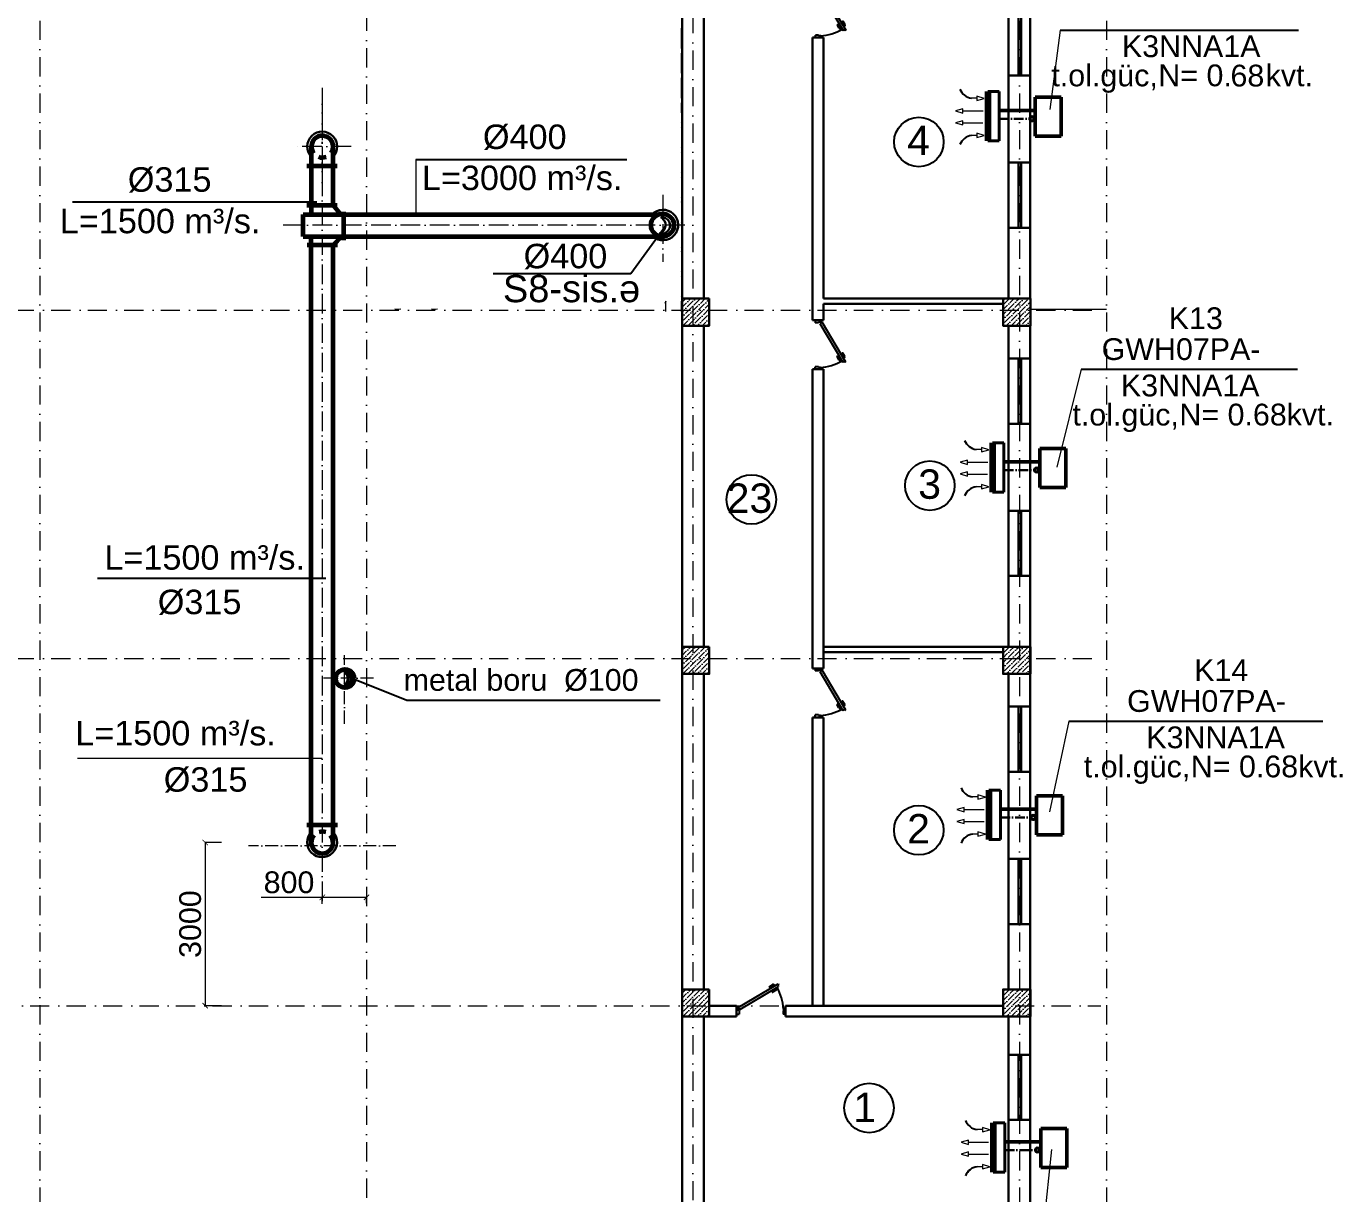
# Model space of a CAD drawing. Header units: millimetres. Extents: x 895788 to 1136524, y -21936 to 400945.
# Drawn here: x 1054279 to 1078469, y 225486 to 246946 of the extents above; entities that cross this region are included whole.
import ezdxf

# ---------------------------------------------------------------- set-up
doc = ezdxf.new("R2010")
doc.units = ezdxf.units.MM
doc.linetypes.add('ACAD_ISO10W100', pattern=[18, 12, -3, 0, -3])
doc.linetypes.add('Штрихпунктирная', pattern=[670.277762, 352.777767, -176.388884, 0, -141.111112])
for name, color, linetype, lineweight in [('Layer2_Pen_No__1', 7, 'Continuous', 15), ('LLLLLLLL', 7, 'Continuous', 30), ('M-2 keramitin shtrixi_Ном._пера__21_Pen_No__1', 7, 'Continuous', 15), ('ДВЕРИ', 7, 'Continuous', 5), ('оси_Ном._пера__1', 7, 'Continuous', 15), ('перегородка_Ном._пера__7', 7, 'Continuous', 60)]:
    doc.layers.add(name, color=color, linetype=linetype, lineweight=lineweight)
doc.styles.get("Standard").update_dxf_attribs({"font": 'arial.ttf', "height": 400})
doc.styles.add('СГЕНЕРИР_СТИЛЬ_1', font='arial.ttf')
doc.dimstyles.new('col mtn', dxfattribs={"dimtxt": 250, "dimasz": 100, "dimexe": 1.25, "dimexo": 0.625, "dimgap": 70, "dimtad": 1, "dimdec": 0, "dimtxsty": 'Standard', "dimblk": 'ARCHTICK', "dimcen": 2.5, "dimadec": 0, "dimazin": 0, "dimtfac": 1, "dimtdec": 0, "dimtmove": 0, "dimatfit": 3, "dimldrblk": 'ARCHTICK', "dimfxl": 300, "dimfxlon": 1, "dimlwd": 9, "dimlwe": 9, "dimarcsym": 0})

# ---------------------------------------------------------------- blocks, each defined once
blk = doc.blocks.new('qapi 700')
at = {"layer": 'ДВЕРИ', "color": 251, "lineweight": 25, "true_color": 0x636466}
for p, q in [((1281620, 90086), (1281659, 90086)), ((1281651, 89997), (1281651, 90034)), ((1281651, 90034), (1281659, 90034)), ((1281659, 90034), (1281659, 90086)), ((1282368, 90010), (1281735, 89633)), ((1282382, 89987), (1282368, 90010)), ((1282420, 90086), (1282380, 90086)), ((1282380, 90034), (1282380, 90085)), ((1282388, 90034), (1282380, 90034)), ((1282388, 89997), (1282388, 90034)), ((1281620, 89997), (1281651, 89997)), ((1282395, 89980), (1281741, 89591)), ((1282388, 89991), (1282382, 89987)), ((1282420, 89997), (1282388, 89997)), ((1282420, 89997), (1282388, 89997)), ((1282395, 89980), (1282388, 89991)), ((1281733, 89605), (1281747, 89613)), ((1281741, 89591), (1281733, 89605)), ((1281747, 89613), (1281735, 89633)), ((1281812, 89685), (1281762, 89656)), ((1281762, 89656), (1281765, 89651)), ((1281776, 89665), (1281770, 89676)), ((1281775, 89698), (1281826, 89728)), ((1281785, 89617), (1281787, 89613)), ((1281787, 89613), (1281837, 89642)), ((1281792, 89676), (1281793, 89674)), ((1281835, 89712), (1281794, 89687)), ((1281802, 89622), (1281809, 89609)), ((1281814, 89681), (1281812, 89685)), ((1281820, 89629), (1281818, 89631)), ((1281872, 89650), (1281831, 89626)), ((1281831, 89604), (1281881, 89634)), ((1281837, 89642), (1281835, 89646)), ((1281836, 89725), (1281838, 89722)), ((1281884, 89645), (1281883, 89647))]:
    blk.add_line(p, q, dxfattribs=at)
for centre, radius, start, end in [((1282471, 90052), 821, 183.4077, 209.5706), ((1281783, 89684), 15.9, 120.7133, 210.7133), ((1281798, 89680), 7.94, 120.7133, 210.7133), ((1281823, 89617), 15.9, 210.7133, 300.7133), ((1281827, 89633), 7.94, 210.7133, 300.7133), ((1281830, 89721), 7.94, 30.7133, 120.7133), ((1281831, 89718), 7.94, 300.7133, 30.7133), ((1281876, 89643), 7.94, 30.7133, 120.7133), ((1281877, 89641), 7.94, 300.7133, 30.7133)]:
    blk.add_arc(centre, radius, start, end, dxfattribs=at)
blk = doc.blocks.new('_ArchTick')
at = {"color": 0, "linetype": 'ByBlock', "const_width": 0.15}
blk.add_lwpolyline([(-0.5, -0.5), (0.5, 0.5)], dxfattribs=at)
blk = doc.blocks.new('*D135')
at = {"color": 0, "lineweight": 9, "transparency": 16777216}
for p, q in [((1059717, 230934), (1058594, 230934)), ((1059717, 230813), (1059717, 230935)), ((1060529, 230934), (1059717, 230934)), ((1060529, 230826), (1060529, 230935))]:
    blk.add_line(p, q, dxfattribs=at)
at = {"layer": 'Defpoints', "color": 0, "transparency": 16777216}
for p in [(1059717, 230934), (1059717, 230812), (1060529, 230825)]:
    blk.add_point(p, dxfattribs=at)
at = {"color": 0, "lineweight": 9, "transparency": 16777216, "xscale": 100, "yscale": 100, "zscale": 100, "rotation": 180}
blk.add_blockref('_ArchTick', (1059717, 230934), dxfattribs=at)
at = {"color": 0, "lineweight": 9, "transparency": 16777216, "xscale": 100, "yscale": 100, "zscale": 100}
blk.add_blockref('_ArchTick', (1060529, 230934), dxfattribs=at)
at = {"color": 0, "lineweight": 0, "transparency": 16777216, "insert": (1059106, 231208), "char_height": 400, "attachment_point": 5}
blk.add_mtext('{\\fArial|b0|i0|c238|p34;800}', dxfattribs=at)
blk = doc.blocks.new('*D116')
at = {"color": 0, "lineweight": 9, "transparency": 16777216}
for p, q in [((1057865, 231942), (1057564, 231942)), ((1057565, 231942), (1057565, 228942)), ((1057865, 228942), (1057564, 228942))]:
    blk.add_line(p, q, dxfattribs=at)
at = {"layer": 'Defpoints', "color": 0, "transparency": 16777216}
for p in [(1058362, 231942), (1057565, 228942), (1058362, 228942)]:
    blk.add_point(p, dxfattribs=at)
at = {"color": 0, "lineweight": 9, "transparency": 16777216, "xscale": 100, "yscale": 100, "zscale": 100}
for p, rotation in [((1057565, 231942), 90), ((1057565, 228942), 270)]:
    blk.add_blockref('_ArchTick', p, dxfattribs=dict(at, rotation=rotation))
at = {"color": 0, "lineweight": 0, "transparency": 16777216, "insert": (1057291, 230442), "char_height": 400, "attachment_point": 5, "rotation": 90}
blk.add_mtext('3000', dxfattribs=at)

msp = doc.modelspace()

# ---------------------------------------------------------------- hatches: boundary and pattern name
at = {"lineweight": 9}
h = msp.add_hatch(dxfattribs=at)
h.set_pattern_fill('ANSI36', color=256, scale=500)
h.set_pattern_definition([(45, (-691909.3, 2698341.76), (33.1456304, 121.533978), [156.25, -31.25, 0, -31.25])])
h.paths.add_polyline_path([(1066328.849, 241941.681), (1066328.849, 241441.681), (1066828.849, 241441.681), (1066828.849, 241941.681)])
h = msp.add_hatch(dxfattribs=at)
h.set_pattern_fill('ANSI36', color=256, scale=500)
h.set_pattern_definition([(45, (-697809.48, 2698341.76), (33.1456304, 121.533978), [156.25, -31.25, 0, -31.25])])
h.paths.add_polyline_path([(1072229.025, 241941.681), (1072229.025, 241441.681), (1072729.025, 241441.681), (1072729.025, 241941.681)])
h = msp.add_hatch(dxfattribs=at)
h.set_pattern_fill('ANSI36', color=256, scale=500)
h.set_pattern_definition([(45, (-691909.3, 2691941.76), (33.1456304, 121.533978), [156.25, -31.25, 0, -31.25])])
h.paths.add_polyline_path([(1066328.849, 235541.681), (1066328.849, 235041.681), (1066828.849, 235041.681), (1066828.849, 235541.681)])
h = msp.add_hatch(dxfattribs=at)
h.set_pattern_fill('ANSI36', color=256, scale=500)
h.set_pattern_definition([(45, (-697809.48, 2691941.76), (33.1456304, 121.533978), [156.25, -31.25, 0, -31.25])])
h.paths.add_polyline_path([(1072229.025, 235541.681), (1072229.025, 235041.681), (1072729.025, 235041.681), (1072729.025, 235541.681)])
h = msp.add_hatch(dxfattribs=at)
h.set_pattern_fill('ANSI36', color=256, scale=500)
h.set_pattern_definition([(45, (-691909.3, 2685641.76), (33.1456304, 121.533978), [156.25, -31.25, 0, -31.25])])
h.paths.add_polyline_path([(1066328.849, 229241.681), (1066328.849, 228741.681), (1066828.849, 228741.681), (1066828.849, 229241.681)])
h = msp.add_hatch(dxfattribs=at)
h.set_pattern_fill('ANSI36', color=256, scale=500)
h.set_pattern_definition([(45, (-697809.48, 2685641.76), (33.1456304, 121.533978), [156.25, -31.25, 0, -31.25])])
h.paths.add_polyline_path([(1072229.025, 229241.681), (1072229.025, 228741.681), (1072729.025, 228741.681), (1072729.025, 229241.681)])

# ---------------------------------------------------------------- linework, layer by layer
at = {"color": 7, "lineweight": 0}
for p, q in [((1073274.626, 246876.323), (1073090.105, 245416.992)), ((1073661.646, 240640.577), (1073216.531, 238841.623)), ((1073439.192, 234172.04), (1073079.65, 232507.671)), ((1072901.269, 224136.175), (1073122.664, 226300.288))]:
    msp.add_line(p, q, dxfattribs=at)
for p, q in [((1073274.626, 246876.323), (1077657.201, 246876.323)), ((1061436.553, 244495.64), (1065315.283, 244495.64)), ((1055127.549, 243722.106), (1059616.099, 243722.106)), ((1065388.093, 242405.108), (1066025.56, 243279.659)), ((1062859.435, 242405.108), (1065388.093, 242405.108)), ((1073661.646, 240640.577), (1077638.004, 240640.577)), ((1059781.909, 236797.35), (1055586.273, 236797.35)), ((1061271.03, 234552.66), (1060189.462, 234985.399)), ((1065929.368, 234552.66), (1061271.03, 234552.66)), ((1073439.192, 234172.04), (1078105.578, 234172.04))]:
    msp.add_line(p, q)
at = {"color": 0, "lineweight": 15}
for p, q in [((1071745.241, 245623.513), (1071647.028, 245623.513)), ((1071881.377, 245621.124), (1071745.241, 245663.149)), ((1071745.241, 245663.149), (1071745.241, 245583.877)), ((1071745.241, 245583.877), (1071881.377, 245621.124)), ((1071945.967, 244842.217), (1071945.967, 245746.61)), ((1071945.967, 245746.61), (1072156.171, 245746.61)), ((1072156.171, 245746.61), (1072156.171, 244842.217)), ((1071490.129, 245430.052), (1071353.993, 245392.805)), ((1071353.993, 245392.805), (1071490.129, 245350.78)), ((1071490.129, 245350.78), (1071490.129, 245430.052)), ((1071490.129, 245390.416), (1071860.277, 245390.416)), ((1071490.129, 245211.536), (1071353.993, 245174.289)), ((1071353.993, 245174.289), (1071490.129, 245132.264)), ((1071490.129, 245132.264), (1071490.129, 245211.536)), ((1071490.129, 245171.9), (1071857.817, 245171.9)), ((1071745.241, 244940.676), (1071647.028, 244940.676)), ((1071881.377, 244938.286), (1071745.241, 244980.311)), ((1071745.241, 244980.311), (1071745.241, 244901.04)), ((1071745.241, 244901.04), (1071881.377, 244938.286)), ((1072156.171, 244842.217), (1071945.967, 244842.217)), ((1072031.661, 238384.365), (1072031.661, 239288.758)), ((1072031.661, 239288.758), (1072241.865, 239288.758)), ((1072241.865, 239288.758), (1072241.865, 238384.365)), ((1071830.935, 239165.661), (1071732.722, 239165.661)), ((1071967.07, 239163.272), (1071830.935, 239205.297)), ((1071830.935, 239205.297), (1071830.935, 239126.025)), ((1071830.935, 239126.025), (1071967.07, 239163.272)), ((1071575.822, 238972.2), (1071439.687, 238934.953)), ((1071439.687, 238934.953), (1071575.822, 238892.928)), ((1071575.822, 238892.928), (1071575.822, 238972.2)), ((1071575.822, 238932.564), (1071945.971, 238932.564)), ((1071575.822, 238753.684), (1071439.687, 238716.438)), ((1071439.687, 238716.438), (1071575.822, 238674.413)), ((1071575.822, 238674.413), (1071575.822, 238753.684)), ((1071575.822, 238714.048), (1071943.51, 238714.048)), ((1071967.07, 238480.435), (1071830.935, 238522.46)), ((1071830.935, 238522.46), (1071830.935, 238443.188)), ((1071830.935, 238482.824), (1071732.722, 238482.824)), ((1071830.935, 238443.188), (1071967.07, 238480.435)), ((1072241.865, 238384.365), (1072031.661, 238384.365)), ((1071766.735, 232779.975), (1071668.522, 232779.975)), ((1071902.87, 232777.586), (1071766.735, 232819.611)), ((1071766.735, 232819.611), (1071766.735, 232740.339)), ((1071766.735, 232740.339), (1071902.87, 232777.586)), ((1071967.461, 231998.68), (1071967.461, 232903.073)), ((1071967.461, 232903.073), (1072177.665, 232903.073)), ((1072177.665, 232903.073), (1072177.665, 231998.68)), ((1071511.623, 232586.514), (1071375.487, 232549.268)), ((1071375.487, 232549.268), (1071511.623, 232507.243)), ((1071511.623, 232507.243), (1071511.623, 232586.514)), ((1071511.623, 232546.879), (1071881.771, 232546.879)), ((1071511.623, 232367.999), (1071375.487, 232330.752)), ((1071375.487, 232330.752), (1071511.623, 232288.727)), ((1071511.623, 232288.727), (1071511.623, 232367.999)), ((1071511.623, 232328.363), (1071879.31, 232328.363)), ((1071766.735, 232097.138), (1071668.522, 232097.138)), ((1071902.87, 232094.749), (1071766.735, 232136.774)), ((1071766.735, 232136.774), (1071766.735, 232057.502)), ((1071766.735, 232057.502), (1071902.87, 232094.749)), ((1072177.665, 231998.68), (1071967.461, 231998.68)), ((1071847.765, 226664.68), (1071749.552, 226664.68)), ((1071983.901, 226662.291), (1071847.765, 226704.316)), ((1071847.765, 226704.316), (1071847.765, 226625.044)), ((1071847.765, 226625.044), (1071983.901, 226662.291)), ((1072048.491, 225883.384), (1072048.491, 226787.778)), ((1072048.491, 226787.778), (1072258.695, 226787.778)), ((1072258.695, 226787.778), (1072258.695, 225883.384)), ((1071592.653, 226471.219), (1071456.517, 226433.973)), ((1071456.517, 226433.973), (1071592.653, 226391.948)), ((1071592.653, 226391.948), (1071592.653, 226471.219)), ((1071592.653, 226431.584), (1071962.801, 226431.584)), ((1071592.653, 226252.704), (1071456.517, 226215.457)), ((1071456.517, 226215.457), (1071592.653, 226173.432)), ((1071592.653, 226173.432), (1071592.653, 226252.704)), ((1071592.653, 226213.068), (1071960.341, 226213.068)), ((1071847.765, 225981.843), (1071749.552, 225981.843)), ((1071983.901, 225979.454), (1071847.765, 226021.479)), ((1071847.765, 226021.479), (1071847.765, 225942.207)), ((1071847.765, 225942.207), (1071983.901, 225979.454)), ((1072258.695, 225883.384), (1072048.491, 225883.384))]:
    msp.add_line(p, q, dxfattribs=at)
at = {"color": 5, "lineweight": 50}
for p, q in [((1071921.195, 244842.217), (1071921.195, 245746.61)), ((1071976.055, 244842.217), (1071976.055, 245746.61)), ((1072006.888, 238384.365), (1072006.888, 239288.758)), ((1072061.749, 238384.365), (1072061.749, 239288.758)), ((1071942.688, 231998.68), (1071942.688, 232903.073)), ((1071997.549, 231998.68), (1071997.549, 232903.073)), ((1072023.719, 225883.384), (1072023.719, 226787.778)), ((1072078.58, 225883.384), (1072078.58, 226787.778))]:
    msp.add_line(p, q, dxfattribs=at)
at = {"lineweight": 50}
for p, q in [((1071945.967, 244842.217), (1071945.967, 245746.61)), ((1072031.661, 238384.365), (1072031.661, 239288.758)), ((1071967.461, 231998.68), (1071967.461, 232903.073)), ((1072048.491, 225883.384), (1072048.491, 226787.778))]:
    msp.add_line(p, q, dxfattribs=at)
at = {"color": 0, "lineweight": 40}
for p, q in [((1071945.967, 244842.217), (1071945.967, 245746.61)), ((1071945.967, 245746.61), (1072156.171, 245746.61)), ((1072156.171, 245746.61), (1072156.171, 244842.217)), ((1072156.171, 244842.217), (1071945.967, 244842.217)), ((1072031.661, 238384.365), (1072031.661, 239288.758)), ((1072031.661, 239288.758), (1072241.865, 239288.758)), ((1072241.865, 239288.758), (1072241.865, 238384.365)), ((1072241.865, 238384.365), (1072031.661, 238384.365)), ((1071967.461, 231998.68), (1071967.461, 232903.073)), ((1071967.461, 232903.073), (1072177.665, 232903.073)), ((1072177.665, 232903.073), (1072177.665, 231998.68)), ((1072177.665, 231998.68), (1071967.461, 231998.68)), ((1072048.491, 225883.384), (1072048.491, 226787.778)), ((1072048.491, 226787.778), (1072258.695, 226787.778)), ((1072258.695, 226787.778), (1072258.695, 225883.384)), ((1072258.695, 225883.384), (1072048.491, 225883.384))]:
    msp.add_line(p, q, dxfattribs=at)
at = {"color": 163, "lineweight": 50}
for p, q in [((1073296.055, 245642.506), (1072819.747, 245642.506)), ((1072819.747, 245642.506), (1072819.747, 244925.395)), ((1073296.055, 245642.506), (1073296.055, 244925.395)), ((1072819.747, 244925.395), (1073296.055, 244925.395)), ((1073381.749, 239184.654), (1072905.441, 239184.654)), ((1072905.441, 239184.654), (1072905.441, 238467.543)), ((1073381.749, 239184.654), (1073381.749, 238467.543)), ((1072905.441, 238467.543), (1073381.749, 238467.543)), ((1073317.549, 232798.968), (1072841.241, 232798.968)), ((1072841.241, 232798.968), (1072841.241, 232081.858)), ((1073317.549, 232798.968), (1073317.549, 232081.858)), ((1072841.241, 232081.858), (1073317.549, 232081.858)), ((1073398.579, 226683.673), (1072922.271, 226683.673)), ((1072922.271, 226683.673), (1072922.271, 225966.563)), ((1073398.579, 226683.673), (1073398.579, 225966.563)), ((1072922.271, 225966.563), (1073398.579, 225966.563))]:
    msp.add_line(p, q, dxfattribs=at)
at = {"color": 193, "lineweight": 50}
for p, q in [((1072156.171, 245399.126), (1072819.747, 245399.126)), ((1072241.865, 238941.274), (1072905.441, 238941.274)), ((1072177.665, 232555.589), (1072841.241, 232555.589)), ((1072258.695, 226440.294), (1072922.271, 226440.294))]:
    msp.add_line(p, q, dxfattribs=at)
at = {"color": 7, "linetype": 'ACAD_ISO10W100', "lineweight": 30, "ltscale": 15}
for p, q in [((1072156.171, 245247.053), (1072721.48, 245247.053)), ((1072241.865, 238789.201), (1072807.174, 238789.201)), ((1072177.665, 232403.516), (1072742.974, 232403.516)), ((1072258.695, 226288.221), (1072824.004, 226288.221))]:
    msp.add_line(p, q, dxfattribs=at)
at = {"color": 5, "linetype": 'Continuous', "lineweight": 60, "ltscale": 50}
for p, q in [((1059516.245, 243487.535), (1059516.245, 244734.578)), ((1059916.245, 243655.825), (1059916.245, 244734.578)), ((1059993.917, 244373.856), (1059432.451, 244373.856)), ((1059432.467, 243655.825), (1059993.932, 243655.825)), ((1059916.245, 243655.825), (1060058.52, 243487.535)), ((1059365.805, 243487.535), (1065894.645, 243487.535)), ((1059365.805, 243082.45), (1059365.805, 243487.535)), ((1060110.936, 243015.997), (1060110.936, 243533.149)), ((1059365.805, 243082.45), (1066004.414, 243082.45)), ((1059999.236, 242923.808), (1059437.771, 242923.808)), ((1059515.458, 231882.432), (1059515.458, 243082.45)), ((1060071.75, 243082.45), (1059915.458, 242923.808)), ((1059915.458, 231882.432), (1059915.458, 242923.808)), ((1059435.512, 232266.289), (1059996.978, 232266.289))]:
    msp.add_line(p, q, dxfattribs=at)
at = {"lineweight": 9}
for p, q in [((1061436.553, 244495.64), (1061436.553, 243487.535)), ((1059717.032, 233486.289), (1055219.956, 233486.289))]:
    msp.add_line(p, q, dxfattribs=at)
at = {"color": 0, "lineweight": 30}
for points in [[(1066328.673, 229241.681), (1066329.044, 247941.681)], [(1066728.849, 247941.681), (1066728.849, 241941.681)], [(1072728.849, 247841.681), (1072728.849, 241941.681)], [(1068728.849, 246741.839), (1068728.849, 241541.839)], [(1068928.849, 246741.839), (1068728.849, 246741.839)], [(1068928.849, 246741.839), (1068928.849, 241941.681)], [(1072328.849, 244441.605), (1072328.849, 246041.605)], [(1072328.849, 241941.681), (1072328.849, 243241.605)], [(1068928.849, 241941.681), (1072229.025, 241941.681), (1072229.025, 241841.681), (1068928.849, 241841.681)], [(1068928.849, 241841.681), (1068928.849, 241541.839)], [(1066728.849, 241441.681), (1066728.673, 235541.681)], [(1068728.849, 241541.839), (1068928.849, 241541.839)], [(1072328.849, 240841.605), (1072328.849, 241441.681)], [(1072728.849, 241441.681), (1072728.849, 238041.605)], [(1068728.849, 240641.839), (1068728.849, 235141.839)], [(1068928.849, 240641.839), (1068728.849, 240641.839)], [(1068928.849, 240641.839), (1068928.849, 235141.839)], [(1072328.849, 238041.605), (1072328.849, 239641.605)], [(1072328.849, 235541.681), (1072328.849, 236841.605)], [(1072728.849, 236841.605), (1072728.849, 234441.605)], [(1068728.849, 235141.839), (1068928.849, 235141.839)], [(1066728.849, 235041.681), (1066728.849, 229241.681)], [(1072328.849, 234441.605), (1072328.849, 235041.681)], [(1068728.849, 234241.839), (1068728.849, 228941.681)], [(1068928.849, 234241.839), (1068728.849, 234241.839)], [(1068928.849, 234241.839), (1068928.849, 228941.681)], [(1072328.849, 231641.605), (1072328.849, 233241.605)], [(1072728.849, 233241.605), (1072728.849, 231641.605)], [(1072328.849, 229241.681), (1072328.849, 230441.605)], [(1072728.849, 230441.605), (1072728.849, 228041.605)], [(1067328.86, 228741.681), (1066828.849, 228741.681), (1066828.849, 228941.681), (1067328.86, 228941.681)], [(1067328.86, 228941.681), (1067328.86, 228741.681)], [(1068228.86, 228941.681), (1072229.025, 228941.681), (1072229.025, 228741.681), (1068228.86, 228741.681)], [(1068228.86, 228941.681), (1068228.86, 228741.681)], [(1066328.302, 222841.681), (1066328.849, 228741.681)], [(1066728.849, 228741.681), (1066728.302, 222841.681)], [(1072328.849, 228041.605), (1072328.849, 228741.681)], [(1072328.849, 222841.681), (1072328.849, 226841.605)], [(1072728.849, 226841.605), (1072728.849, 222841.681)]]:
    msp.add_lwpolyline(points, dxfattribs=at)
for points in [[(1072728.849, 246041.605), (1072728.849, 247241.605), (1072328.849, 247241.605), (1072328.849, 246041.605)], [(1072727.712, 243241.605), (1072727.712, 244441.605), (1072327.712, 244441.605), (1072327.712, 243241.605)], [(1072728.849, 239641.605), (1072728.849, 240841.605), (1072328.849, 240841.605), (1072328.849, 239641.605)], [(1072728.849, 236841.605), (1072728.849, 238041.605), (1072328.849, 238041.605), (1072328.849, 236841.605)], [(1072229.025, 235441.681), (1068928.849, 235441.681), (1068928.849, 235541.681), (1072229.025, 235541.681)], [(1072728.849, 233241.605), (1072728.849, 234441.605), (1072328.849, 234441.605), (1072328.849, 233241.605)], [(1072728.849, 230441.605), (1072728.849, 231641.605), (1072328.849, 231641.605), (1072328.849, 230441.605)], [(1072728.849, 226841.605), (1072728.849, 228041.605), (1072328.849, 228041.605), (1072328.849, 226841.605)]]:
    msp.add_lwpolyline(points, close=True, dxfattribs=at)
at = {"color": 146, "lineweight": 30, "true_color": 0x105689}
for points in [[(1072559.986, 247241.605), (1072509.986, 247241.605), (1072509.986, 246041.605), (1072559.986, 246041.605)], [(1072558.849, 244441.605), (1072508.849, 244441.605), (1072508.849, 243241.605), (1072558.849, 243241.605)], [(1072559.986, 240841.605), (1072509.986, 240841.605), (1072509.986, 239641.605), (1072559.986, 239641.605)], [(1072559.986, 238041.605), (1072509.986, 238041.605), (1072509.986, 236841.605), (1072559.986, 236841.605)], [(1072559.986, 234441.605), (1072509.986, 234441.605), (1072509.986, 233241.605), (1072559.986, 233241.605)], [(1072559.986, 231641.605), (1072509.986, 231641.605), (1072509.986, 230441.605), (1072559.986, 230441.605)], [(1072559.986, 228041.605), (1072509.986, 228041.605), (1072509.986, 226841.605), (1072559.986, 226841.605)]]:
    msp.add_lwpolyline(points, close=True, dxfattribs=at)
at = {"color": 3, "lineweight": 30}
for points in [[(1066828.849, 241941.681), (1066328.849, 241941.681), (1066328.849, 241441.681), (1066828.849, 241441.681)], [(1072729.025, 241941.681), (1072229.025, 241941.681), (1072229.025, 241441.681), (1072729.025, 241441.681)], [(1066828.849, 235541.681), (1066328.849, 235541.681), (1066328.849, 235041.681), (1066828.849, 235041.681)], [(1072729.025, 235541.681), (1072229.025, 235541.681), (1072229.025, 235041.681), (1072729.025, 235041.681)], [(1066828.849, 229241.681), (1066328.849, 229241.681), (1066328.849, 228741.681), (1066828.849, 228741.681)], [(1072729.025, 229241.681), (1072229.025, 229241.681), (1072229.025, 228741.681), (1072729.025, 228741.681)]]:
    msp.add_lwpolyline(points, close=True, dxfattribs=at)
at = {"color": 0, "lineweight": 25}
for centre in [(1070680.47, 244820.648), (1070882.176, 238502.473), (1067603.225, 238248.852), (1070679.345, 232167.523)]:
    msp.add_circle(centre, 454.873, dxfattribs=at)
at = {"color": 7, "lineweight": 40}
for centre in [(1072760.103, 245247.053), (1072845.797, 238789.201), (1072781.597, 232403.516), (1072862.627, 226288.221)]:
    msp.add_circle(centre, 38.623, dxfattribs=at)
at = {"color": 5, "lineweight": 60}
for centre, radius in [((1065969.624, 243290.438), 210.878), ((1060132.744, 234956.936), 169.189)]:
    msp.add_circle(centre, radius, dxfattribs=at)
at = {"lineweight": 25}
msp.add_circle((1069765.456, 227061.601), 454.873, dxfattribs=at)
for centre, start, end in [((1071684.107, 245889.921), 201.6483706, 262.0764114), ((1071684.107, 244674.268), 97.9235886, 158.3516294), ((1071769.801, 239432.069), 201.6483706, 262.0764114), ((1071769.801, 238216.416), 97.9235886, 158.3516294), ((1071705.601, 233046.383), 201.6483706, 262.0764114), ((1071705.601, 231830.73), 97.9235886, 158.3516294), ((1071786.631, 226931.088), 201.6483706, 262.0764114), ((1071786.631, 225715.435), 97.9235886, 158.3516294)]:
    msp.add_arc(centre, 268.976, start, end)
at = {"lineweight": 30}
for centre, radius, start, end in [((1059716.245, 244734.578), 275.679, 316.0040681, 222.9813698), ((1065976.512, 243293.311), 281.216, 228.5747925, 136.317583), ((1065956.93, 243285.273), 151.955, 253.8286551, 96.8189695), ((1065864.7, 243292.817), 161.397, 288.0128293, 62.6347954), ((1059714.491, 231948.859), 275.679, 136.0040681, 42.9813698)]:
    msp.add_arc(centre, radius, start, end, dxfattribs=at)
at = {"color": 7, "lineweight": 40}
for centre, radius, start, end in [((1060133.783, 234958.535), 120.977, 263.9388544, 97.0919666), ((1060056.296, 234957.838), 135.988, 298.4161458, 62.6146751)]:
    msp.add_arc(centre, radius, start, end, dxfattribs=at)
at = {"color": 5, "linetype": 'Continuous', "lineweight": 60, "ltscale": 50}
for start, end in [(137.5477506, 41.1894196), (69.8703194, 106.1976976)]:
    msp.add_arc((1059715.458, 231941.681), 200, start, end, dxfattribs=at)
at = {"layer": 'Layer2_Pen_No__1', "color": 7, "linetype": 'Continuous', "lineweight": 15}
msp.add_line((1074128.849, 241741.681), (1072728.673, 241741.681), dxfattribs=at)
at = {"layer": 'LLLLLLLL', "color": 0, "linetype": 'ACAD_ISO10W100', "lineweight": 20, "ltscale": 20}
for p, q in [((1059716.245, 245815.666), (1059716.245, 243930.534)), ((1060128.48, 234126.547), (1060128.48, 235386.536)), ((1060659.739, 234960.636), (1059739.809, 234960.636)), ((1061068.773, 231882.432), (1058362.143, 231882.432))]:
    msp.add_line(p, q, dxfattribs=at)
at = {"layer": 'LLLLLLLL', "color": 0, "linetype": 'ACAD_ISO10W100', "lineweight": 20, "ltscale": 30}
for p, q in [((1059717.032, 245806.793), (1059717.032, 230812.13)), ((1060249.483, 244734.589), (1059177.274, 244734.589)), ((1065976.512, 243846.318), (1065976.512, 242615.504)), ((1066377.396, 243288.087), (1058973.079, 243288.087))]:
    msp.add_line(p, q, dxfattribs=at)
at = {"layer": 'LLLLLLLL', "color": 5, "linetype": 'Continuous', "lineweight": 60, "ltscale": 50}
for centre, start, end in [((1059717.032, 244734.578), 325.663852, 216.4203828), ((1059716.245, 244734.578), 249.222563, 291.7444653)]:
    msp.add_arc(centre, 200, start, end, dxfattribs=at)
at = {"layer": 'M-2 keramitin shtrixi_Ном._пера__21_Pen_No__1', "color": 7, "linetype": 'Continuous', "lineweight": 15}
for p, q in [((1066315.927, 246726.102), (1066315.927, 246911.176)), ((1066328.673, 246884.449), (1066315.927, 246911.176)), ((1066312.335, 246544.925), (1066328.673, 246524.988)), ((1066315.927, 246541.028), (1066315.927, 246726.102)), ((1066315.927, 246269.754), (1066315.927, 246454.827)), ((1066328.673, 246428.1), (1066315.927, 246454.827)), ((1066315.927, 246084.68), (1066315.927, 246269.754)), ((1066312.335, 246088.576), (1066328.673, 246068.64)), ((1066315.927, 245813.405), (1066315.927, 245998.479)), ((1066328.673, 245971.752), (1066315.927, 245998.479)), ((1066315.927, 245628.332), (1066315.927, 245813.405)), ((1066312.335, 245632.228), (1066328.673, 245612.292)), ((1066315.927, 245357.057), (1066315.927, 245542.131)), ((1066328.673, 245515.404), (1066315.927, 245542.131)), ((1066312.335, 245175.88), (1066328.673, 245155.943)), ((1066328.673, 245059.055), (1066315.927, 245085.782)), ((1066312.335, 244719.531), (1066328.673, 244699.595)), ((1066328.673, 244602.707), (1066315.927, 244629.434)), ((1066312.335, 244263.183), (1066328.673, 244243.247)), ((1066328.673, 244146.359), (1066315.927, 244173.086)), ((1066312.335, 243806.835), (1066328.673, 243786.898)), ((1066328.673, 243690.01), (1066315.927, 243716.737)), ((1066312.335, 243350.486), (1066328.673, 243330.55)), ((1066328.673, 243233.662), (1066315.927, 243260.389)), ((1066312.335, 242894.138), (1066328.673, 242874.202)), ((1066328.673, 242777.314), (1066315.927, 242804.041)), ((1066312.335, 242437.79), (1066328.673, 242417.853)), ((1066328.673, 242320.965), (1066315.927, 242347.692)), ((1066312.335, 241981.441), (1066328.673, 241961.505)), ((1061087.911, 241738.037), (1061051.334, 241746.09)), ((1061106.468, 241738.037), (1061087.911, 241738.037)), ((1061125.026, 241738.037), (1061106.468, 241738.037)), ((1061161.603, 241746.09), (1061125.026, 241738.037)), ((1061763.47, 241738.037), (1061726.894, 241746.09)), ((1061782.028, 241738.037), (1061763.47, 241738.037)), ((1061800.585, 241738.037), (1061782.028, 241738.037)), ((1061837.162, 241746.09), (1061800.585, 241738.037)), ((1066030.402, 241891.344), (1066011.083, 241850.835)), ((1066030.402, 241706.27), (1066030.402, 241891.344)), ((1066315.927, 241706.27), (1066315.927, 241891.344)), ((1066328.673, 241864.617), (1066315.927, 241891.344))]:
    msp.add_line(p, q, dxfattribs=at)
at = {"layer": 'оси_Ном._пера__1', "linetype": 'Штрихпунктирная'}
for p, q in [((1024570.357, 241727.173), (1074026.583, 241727.173)), ((1024570.357, 235327.173), (1074026.583, 235327.173)), ((1038928.849, 228941.681), (1074026.583, 228941.681))]:
    msp.add_line(p, q, dxfattribs=at)
at = {"layer": 'оси_Ном._пера__1', "linetype": 'Штрихпунктирная', "flags": 128}
for points in [[(1060526.806, 261293.106), (1060530.011, 219824.853), (1060528.849, 218232.667)], [(1066528.849, 257897.213), (1066528.849, 221411.943), (1066528.849, 218232.652)], [(1054528.921, 257775.029), (1054530.011, 219824.838), (1054528.849, 218232.652)], [(1072529.025, 257775.029), (1072529.025, 221411.943), (1072529.025, 218232.652)], [(1074129.22, 257775.029), (1074129.22, 221411.943), (1074129.22, 218232.667)]]:
    msp.add_lwpolyline(points, dxfattribs=at)

# ---------------------------------------------------------------- block references
at = {"color": 0, "lineweight": 30, "rotation": 90.00000000000001}
for p, xscale, yscale, zscale in [((1170717.093, -1203490.25), 1.131557943531848, 1.131557943531848, 1.131557943531848), ((1170209.274, -1202416.912), 1.12596434652686, 1.12596434652686, 1.12596434652686), ((1170113.062, -1207447.273), 1.124896335253696, 1.124896335253696, 1.124896335253696)]:
    msp.add_blockref('qapi 700', p, dxfattribs=dict(at, xscale=xscale, yscale=yscale, zscale=zscale))
at = {"lineweight": 15, "xscale": 1.121843277023546, "yscale": 1.121843277023546, "zscale": 1.121843277023546, "rotation": 180}
msp.add_blockref('qapi 700', (2506005.196, 329850.528), dxfattribs=at)

# ---------------------------------------------------------------- texts
for s, p in [('K3NNA1A', (1074412.253, 246379.347)), ('t.ol.güc, ', (1073114.835, 245843.395)), ('kvt.', (1077053.923, 245844.538)), ('N=', (1075081.208, 245844.538)), (' 0.', (1075811.085, 245844.538)), ('68', (1076407.019, 245840.409)), ('K13', (1075272.932, 241379.972)), ('GWH07PA-', (1074039.44, 240811.905)), ('K3NNA1A', (1074393.055, 240143.601)), ('t.ol.güc, ', (1073501.855, 239607.65)), ('N=', (1075468.228, 239608.792)), (' 0.', (1076198.105, 239608.792)), ('68', (1076819.388, 239608.792)), ('kvt.', (1077440.943, 239608.792)), ('K14', (1075740.506, 234911.435)), ('GWH07PA-', (1074507.014, 234343.368)), ('K3NNA1A', (1074860.63, 233675.064)), ('t.ol.güc, ', (1073711.408, 233139.112)), ('N=', (1075677.78, 233140.255)), (' 0.', (1076407.658, 233140.255)), ('68', (1077028.94, 233140.255)), ('kvt.', (1077650.495, 233140.255))]:
    msp.add_text(s, height=400).set_placement(p)
at = {"color": 7}
for s, insert, char_height, width, attachment_point in [('Ø{\\fArial|b0|i0|c238|p34;400}', (1064207.1, 244673.913), 450, 3246.04968, 9), ('Ø{\\fArial|b0|i0|c238|p34;315}', (1057681.332, 243888.404), 450, 3246.04968, 9), ('Ø{\\fArial|b0|i0|c238|p34;400}', (1064954.807, 242481.063), 450, 3246.04968, 9), ('\\pxt7;{\\fArial|b0|i0|c162|p34;L\\fArial|b0|i0|c238|p34;=1500 \\fArial|b0|i0|c162|p34;m\\fArial|b0|i0|c238|p34;³\\fArial|b0|i0|c162|p34;/s\\fArial|b0|i0|c238|p34;.}', (1055713.016, 236951.242), 450, 4005.25261, 7), ('Ø{\\fArial|b0|i0|c238|p34;315}', (1056693.947, 236122.537), 450, 3246.04968, 7), ('{\\fArial|b0|i0|c238|p34;metal boru  %%C100}', (1065529.444, 234715.875), 400, 4629.25682, 9), ('Ø{\\fArial|b0|i0|c238|p34;315}', (1058341.565, 232859.32), 450, 3246.04968, 9)]:
    msp.add_mtext(s, dxfattribs=dict(at, insert=insert, char_height=char_height, width=width, attachment_point=attachment_point))
at = {"char_height": 450, "width": 4976.70087, "attachment_point": 9}
for s, insert in [('{\\fArial|b0|i0|c162|p34;L\\fArial|b0|i0|c238|p34;=3000 \\fArial|b0|i0|c162|p34;m\\fArial|b0|i0|c238|p34;³\\fArial|b0|i0|c162|p34;/s\\fArial|b0|i0|c238|p34;.}', (1065233.779, 243929.158)), ('{\\fArial|b0|i0|c162|p34;L\\fArial|b0|i0|c238|p34;=1500 \\fArial|b0|i0|c162|p34;m\\fArial|b0|i0|c238|p34;³\\fArial|b0|i0|c162|p34;/s\\fArial|b0|i0|c238|p34;.}', (1058580.508, 243135.77)), ('{\\fArial|b0|i0|c162|p34;L\\fArial|b0|i0|c238|p34;=1500 \\fArial|b0|i0|c162|p34;m\\fArial|b0|i0|c238|p34;³\\fArial|b0|i0|c162|p34;/s\\fArial|b0|i0|c238|p34;.}', (1058864.106, 233721.983))]:
    msp.add_mtext(s, dxfattribs=dict(at, insert=insert))
at = {"color": 0, "lineweight": 15, "insert": (1065559.615, 241867.318), "char_height": 500, "attachment_point": 9}
msp.add_mtext_dynamic_manual_height_columns('{\\fArial|b0|i0|c238|p34;S8-sis.ə}', width=2326.25216, gutter_width=2000, heights=[0], dxfattribs=at)
at = {"layer": 'перегородка_Ном._пера__7', "linetype": 'Continuous', "char_height": 540, "attachment_point": 3, "style": 'СГЕНЕРИР_СТИЛЬ_1'}
for s, insert in [('{\\fArial|b0|i0|c238|p38;4}', (1070885.672, 245118.679)), ('{\\fArial|b0|i0|c238|p38;3}', (1071087.378, 238800.505)), ('{\\fArial|b0|i0|c238|p38;23}', (1067986.965, 238542.308)), ('{\\fArial|b0|i0|c238|p38;2}', (1070884.546, 232465.554)), ('1', (1069893.81, 227342.078))]:
    msp.add_mtext(s, dxfattribs=dict(at, insert=insert))

# ---------------------------------------------------------------- dimensions: what is measured, and where the dimension line sits
at = {"color": 7, "lineweight": 0}
dim = msp.add_linear_dim(base=(1057565.435, 228941.681), p1=(1058362.143, 231941.681), p2=(1058362.143, 228941.681), angle=90, dimstyle='col mtn', dxfattribs=at)
dim.commit()
dim.dimension.update_dxf_attribs({"geometry": '*D116', "text_midpoint": (1057291.07, 230441.681)})
dim = msp.add_linear_dim(base=(1059717.032, 230934.227), p1=(1060528.849, 230824.982), p2=(1059717.032, 230812.13), angle=180, text='{\\fArial|b0|i0|c238|p34;800}', dimstyle='col mtn', dxfattribs=at)
dim.commit()
dim.dimension.update_dxf_attribs({"geometry": '*D135', "text_midpoint": (1059105.558, 231208.456)})

doc.saveas('drawing.dxf')
